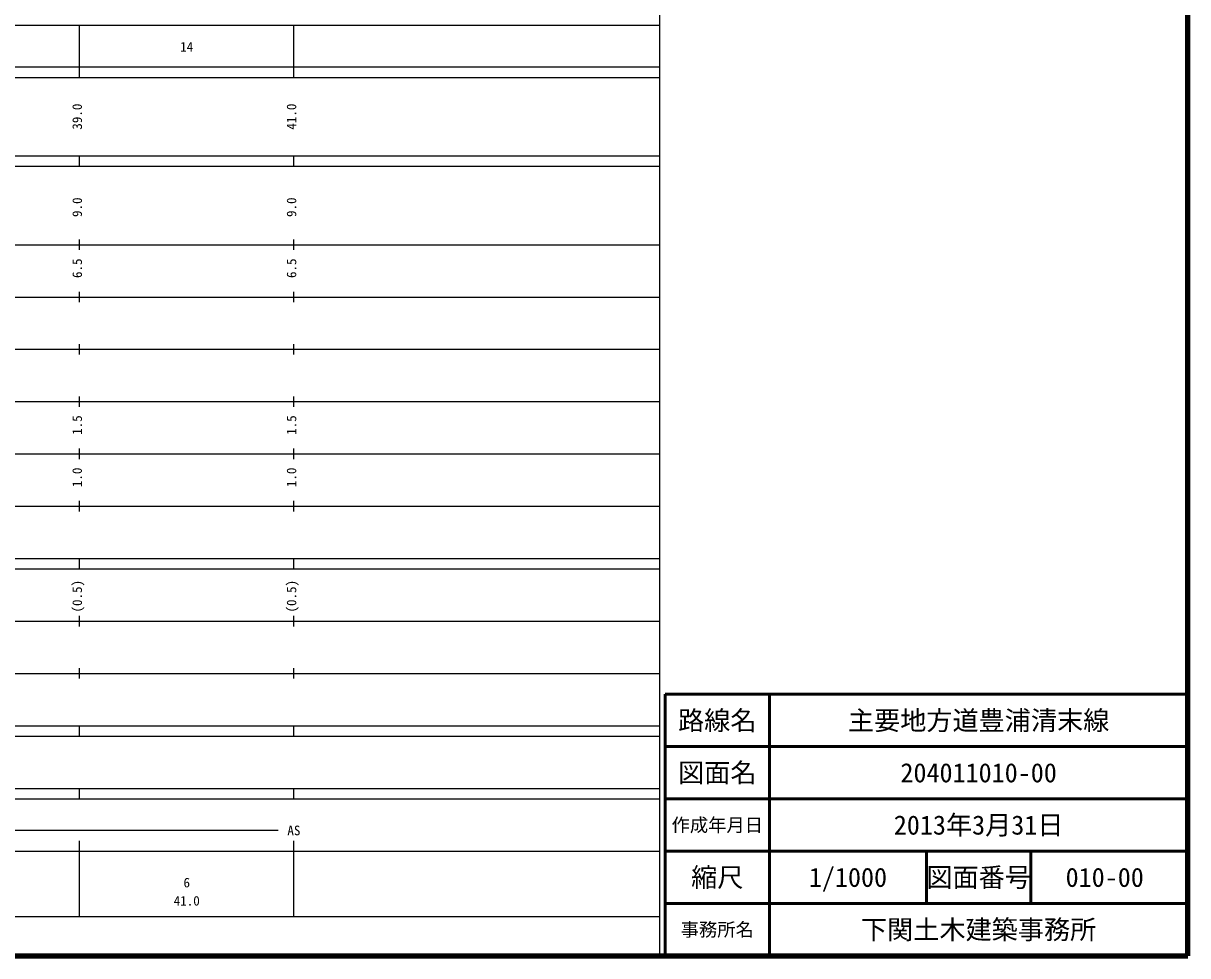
# Model space of a CAD drawing. Units: millimetres on the paper, enlarged 1000 times. Extents: x 40000 to 680000, y 20000 to 380000.
# Drawn here: x 457228 to 680000, y 20000 to 198357 of the extents above; entities that cross this region are included whole.
import ezdxf
from ezdxf.enums import TextEntityAlignment as Align

# ---------------------------------------------------------------- set-up
doc = ezdxf.new("R2010")
doc.units = ezdxf.units.MM
doc.header["$LTSCALE"] = 1000
for name, color, linetype, lineweight in [('M-TTL', 2, 'Continuous', 140), ('M-TTL-BAND', 7, 'Continuous', 25), ('M-TTL-FRAM', 2, 'Continuous', 50), ('M-TTL-LINE', 7, 'Continuous', 50)]:
    doc.layers.add(name, color=color, linetype=linetype, lineweight=lineweight)
doc.layers.add('M-TTL-TXT', color=7, linetype='Continuous')
doc.styles.add('ＭＳ ゴシック', font='')
doc.styles.get('ＭＳ ゴシック').set_extended_font_data('MS Gothic')

msp = doc.modelspace()

# ---------------------------------------------------------------- linework, layer by layer
at = {"layer": 'M-TTL'}
for p, q in [((680000, 20000), (680000, 380000)), ((40000, 20000), (680000, 20000))]:
    msp.add_line(p, q, dxfattribs=at)
at = {"layer": 'M-TTL-BAND'}
for p, q in [((579000, 20000), (579000, 370000)), ((68000, 198000), (579000, 198000)), ((468000, 188000), (468000, 198000)), ((509000, 188000), (509000, 198000)), ((40000, 190000), (579000, 190000)), ((40000, 188000), (579000, 188000)), ((40000, 173000), (579000, 173000)), ((468000, 171000), (468000, 173000)), ((509000, 171000), (509000, 173000)), ((40000, 171000), (579000, 171000)), ((40000, 156000), (579000, 156000)), ((468000, 155000), (468000, 157000)), ((509000, 155000), (509000, 157000)), ((46000, 146000), (579000, 146000)), ((468000, 145000), (468000, 147000)), ((509000, 145000), (509000, 147000)), ((52000, 136000), (579000, 136000)), ((468000, 135000), (468000, 137000)), ((509000, 135000), (509000, 137000)), ((468000, 125000), (468000, 127000)), ((509000, 125000), (509000, 127000)), ((46000, 126000), (579000, 126000)), ((52000, 116000), (579000, 116000)), ((468000, 115000), (468000, 117000)), ((509000, 115000), (509000, 117000)), ((468000, 105000), (468000, 107000)), ((509000, 105000), (509000, 107000)), ((46000, 106000), (579000, 106000)), ((40000, 96000), (579000, 96000)), ((468000, 94000), (468000, 96000)), ((509000, 94000), (509000, 96000)), ((40000, 94000), (579000, 94000)), ((468000, 83000), (468000, 85000)), ((509000, 83000), (509000, 85000)), ((49000, 84000), (579000, 84000)), ((40000, 74000), (579000, 74000)), ((468000, 73000), (468000, 75000)), ((509000, 73000), (509000, 75000)), ((40000, 64000), (579000, 64000)), ((468000, 62000), (468000, 64000)), ((509000, 62000), (509000, 64000)), ((40000, 62000), (579000, 62000)), ((40000, 52000), (579000, 52000)), ((468000, 50000), (468000, 52000)), ((509000, 50000), (509000, 52000)), ((40000, 50000), (579000, 50000)), ((71000, 44000), (506000, 44000)), ((468000, 27500), (468000, 42000)), ((509000, 27500), (509000, 42000)), ((40000, 40000), (579000, 40000)), ((68000, 27500), (579000, 27500))]:
    msp.add_line(p, q, dxfattribs=at)
at = {"layer": 'M-TTL-FRAM'}
for p, q in [((680000, 70000), (580000, 70000)), ((580000, 70000), (580000, 20000))]:
    msp.add_line(p, q, dxfattribs=at)
at = {"layer": 'M-TTL-LINE'}
for p, q in [((600000, 70000), (600000, 20000)), ((680000, 60000), (580000, 60000)), ((680000, 50000), (580000, 50000)), ((680000, 40000), (580000, 40000)), ((630000, 40000), (630000, 30000)), ((650000, 40000), (650000, 30000)), ((680000, 30000), (580000, 30000))]:
    msp.add_line(p, q, dxfattribs=at)

# ---------------------------------------------------------------- texts
at = {"layer": 'M-TTL-BAND', "style": 'ＭＳ ゴシック'}
for s, p in [('14', (488500, 192405)), ('AS', (509000, 42500)), ('6', (488500, 32523)), ('41.0', (488500, 29033))]:
    msp.add_text(s, height=1833, dxfattribs=at).set_placement(p, align=Align.BOTTOM_CENTER)
for s, p in [('39.0', (469000, 180500)), ('41.0', (510000, 180500)), ('9.0', (469000, 163174)), ('9.0', (510000, 163174)), ('6.5', (469000, 151500)), ('6.5', (510000, 151500)), ('1.5', (469000, 121500)), ('1.5', (510000, 121500)), ('1.0', (469000, 111500)), ('1.0', (510000, 111500)), ('(0.5)', (469000, 88764)), ('(0.5)', (510000, 88764))]:
    msp.add_text(s, height=1833, rotation=90, dxfattribs=at).set_placement(p, align=Align.BOTTOM_CENTER)
at = {"layer": 'M-TTL-TXT', "style": 'ＭＳ ゴシック'}
for s, height, p in [('路線名', 3666, (590000, 65000)), ('路線名', 3666, (590000, 65000)), ('主要地方道豊浦清末線', 3666, (640000, 65000)), ('図面名', 3666, (590000, 55000)), ('図面名', 3666, (590000, 55000)), ('204011010-00', 3666, (640000, 55000)), ('2013年3月31日', 3666, (640000, 45000)), ('作成年月日', 2566, (590000, 45000)), ('作成年月日', 2566, (590000, 45000)), ('縮尺', 3666, (590000, 35000)), ('縮尺', 3666, (590000, 35000)), ('1/1000', 3666, (615000, 35000)), ('図面番号', 3666, (640000, 35000)), ('図面番号', 3666, (640000, 35000)), ('010-00', 3666, (664125, 35000)), ('下関土木建築事務所', 3666, (640000, 25000)), ('事務所名', 2566, (590000, 25000)), ('事務所名', 2566, (590000, 25000))]:
    msp.add_text(s, height=height, dxfattribs=at).set_placement(p, align=Align.MIDDLE_CENTER)

doc.saveas('drawing.dxf')
